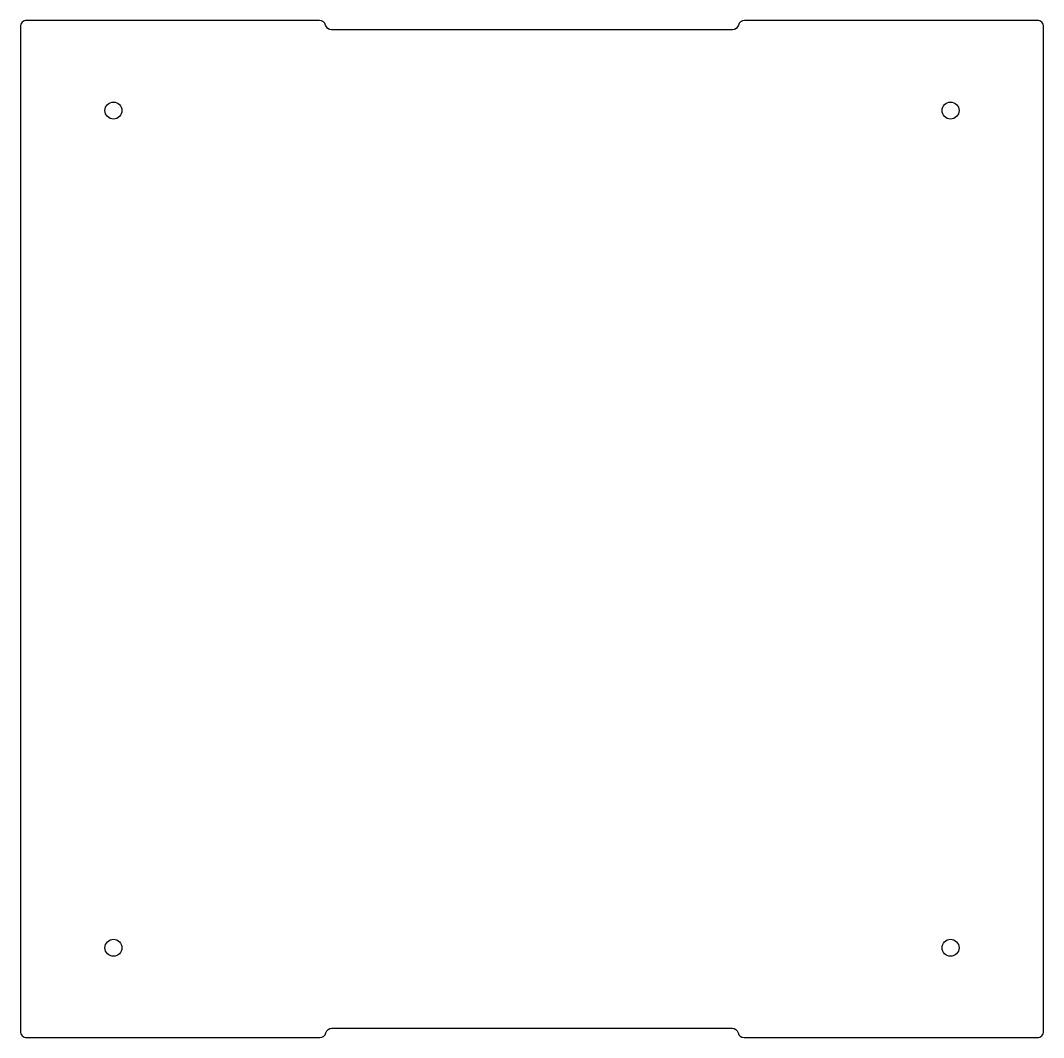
# Model space of a CAD drawing. Header units: millimetres. Extents: x -545 to -215, y 338 to 666.
import ezdxf

# ---------------------------------------------------------------- set-up
doc = ezdxf.new("R2010")
doc.units = ezdxf.units.MM
doc.layers.get('0').update_dxf_attribs({"linetype": 'CONTINUOUS'})

msp = doc.modelspace()

# ---------------------------------------------------------------- linework, layer by layer
msp.add_lwpolyline([(-214.85, 663.94, 0.414214), (-216.85, 665.94), (-311.33, 665.94, 0.341999), (-313.26, 664.44, -0.341999), (-315.2, 662.94), (-444.5, 662.94, -0.341999), (-446.43, 664.44, 0.341999), (-448.37, 665.94), (-542.85, 665.94, 0.414214), (-544.85, 663.94), (-544.85, 339.94, 0.414214), (-542.85, 337.94), (-448.24, 337.94, 0.341999), (-446.31, 339.44, -0.341999), (-444.37, 340.94), (-315.33, 340.94, -0.341999), (-313.39, 339.44, 0.341999), (-311.46, 337.94), (-216.85, 337.94, 0.414214), (-214.85, 339.94)], format="xyb", close=True)
for centre in [(-514.85, 636.88), (-244.85, 636.88), (-514.85, 366.88), (-244.85, 366.88)]:
    msp.add_circle(centre, 2.75)

doc.saveas('drawing.dxf')
